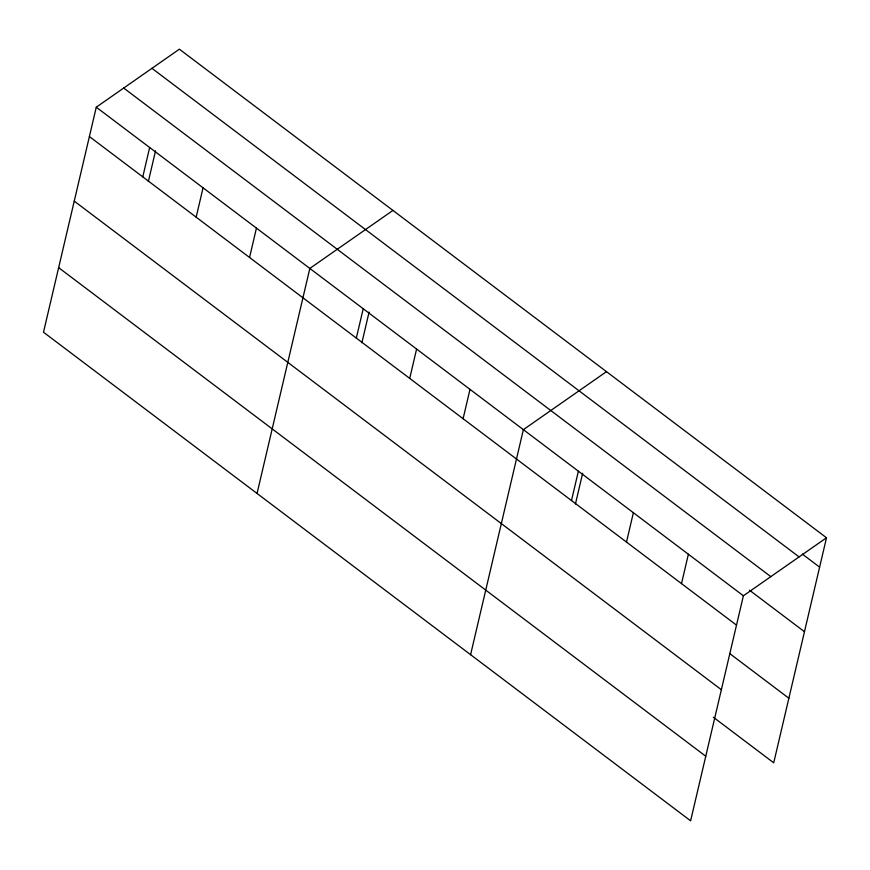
<?xml version="1.0" encoding="UTF-8"?>
<svg xmlns="http://www.w3.org/2000/svg" width="870" height="870" viewBox="0 0 870 870"><rect width="100%" height="100%" fill="white"/><g stroke="black" fill="none" stroke-linecap="round" stroke-linejoin="round"><path stroke-width="1.3" d="M96.276 107.195L43.5 332.22L690.617 820.812L743.393 595.776L826.5 537.78L179.383 49.188L96.276 107.195L743.393 595.776M142.778 176.86L149.662 147.508M148.357 181.504L155.556 150.804M196.163 217.174L203.058 187.811M249.559 257.476L256.443 228.125M257.052 493.453L309.829 268.428L392.935 210.42M356.33 338.093L363.214 308.741M361.898 342.736L369.097 312.036M409.716 378.406L416.599 349.044M463.101 418.709L469.985 389.358M470.594 654.686L523.37 429.66L606.477 371.653M571.492 500.554L578.376 471.192M575.451 503.969L582.65 473.269M626.498 542.075L633.382 512.724M681.504 583.607L688.387 554.244M826.5 537.78L773.724 762.805L713.324 717.206M802.357 554.103L819.616 567.142M151.956 68.338L799.073 556.92M123.703 88.055L770.82 576.636M749.461 590.175L804.467 631.707M89.392 136.557L736.509 625.139M729.549 653.446L788.862 698.229M74.244 201.122L721.361 689.714M58.649 267.655L705.755 756.237"/></g></svg>
